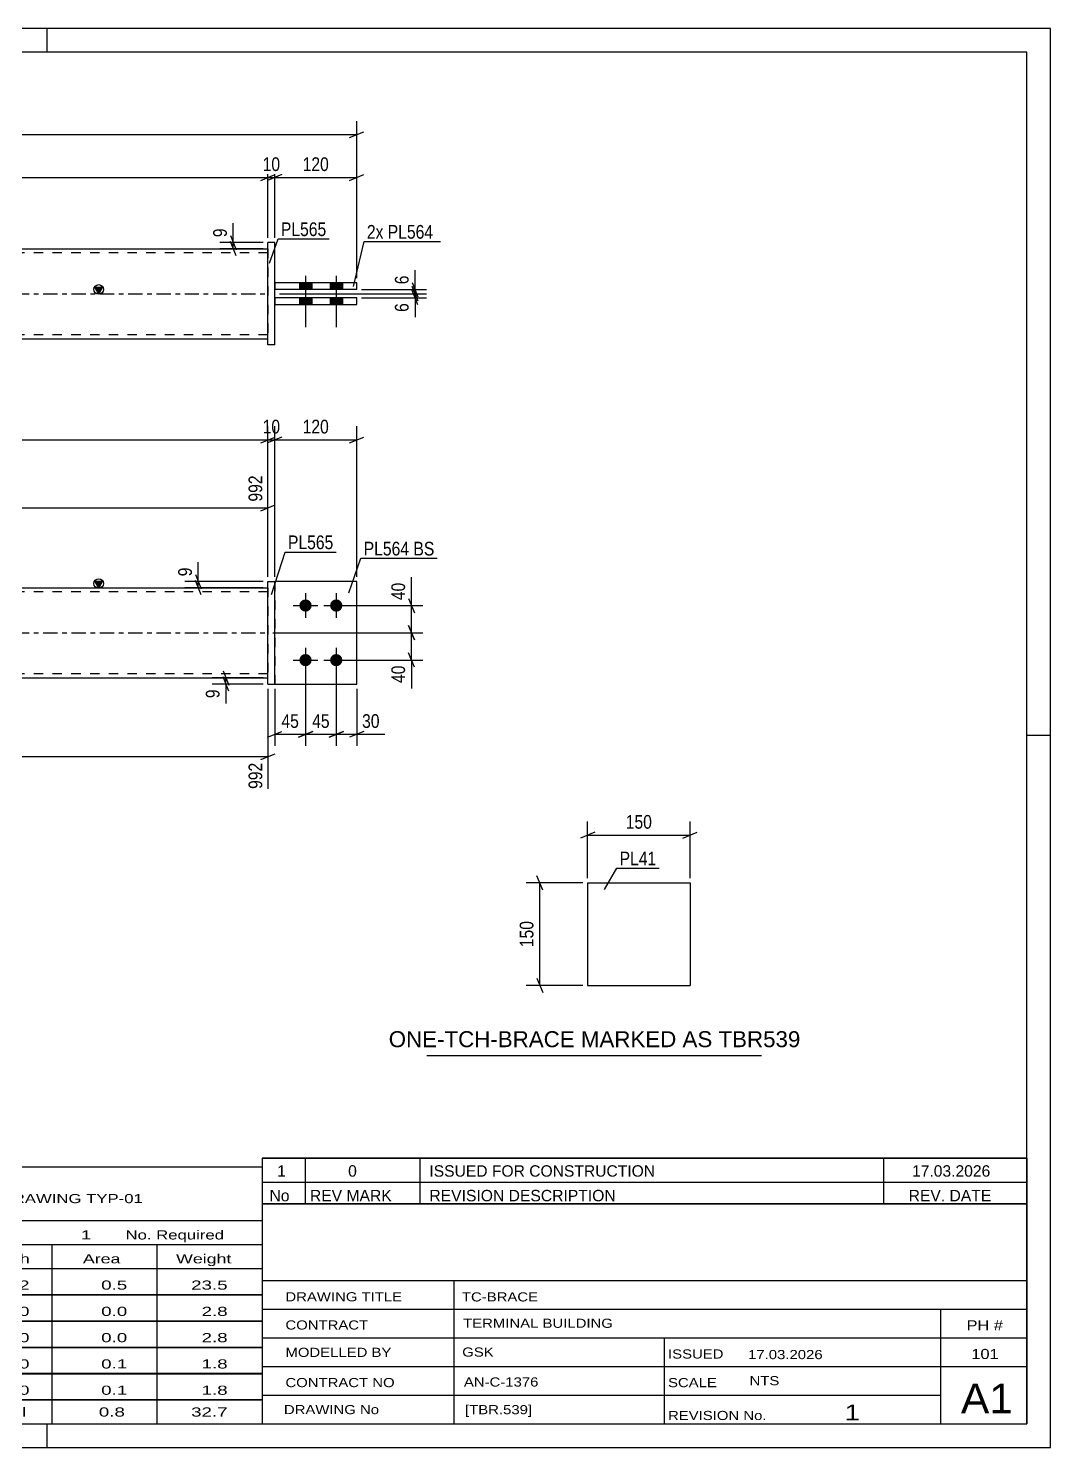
# Model space of a CAD drawing. Header units: millimetres. Extents: x 0 to 420, y 0 to 297.
# Drawn here: x 206.1 to 420, y 0 to 297 of the extents above; entities that cross this region are included whole.
import ezdxf

# ---------------------------------------------------------------- set-up
doc = ezdxf.new("R2010")
doc.units = ezdxf.units.MM
doc.linetypes.add('DXK_LINE_DOT2', pattern=[3.9198, 1.9599, -1.9599])
doc.linetypes.add('DXK_LINE_DOT3', pattern=[5.9187, 2.979, -0.9799, 0.9799, -0.9799])
doc.styles.add('Arial', font='ARIAL.TTF', dxfattribs={"height": 0.2})
doc.styles.add('Arial Narrow', font='ARIALN.TTF', dxfattribs={"height": 0.2})

# ---------------------------------------------------------------- blocks, each defined once
blk = doc.blocks.new('Unknown-585758134-1128')
at = {"color": 5, "linetype": 'Continuous'}
for p, q in [((420, 297), (0, 297)), ((210, 292), (210, 297)), ((420, 0), (420, 297)), ((415, 292), (5, 292)), ((415, 5), (415, 292)), ((420, 149), (415, 149)), ((5, 5), (415, 5)), ((210, 0), (210, 5)), ((0, 0), (420, 0))]:
    blk.add_line(p, q, dxfattribs=at)
blk = doc.blocks.new('Part-585758134-1929 - 1923')
at = {"color": 2, "linetype": 'Continuous'}
for p, q in [((274.8, 181.22), (257.65, 181.22)), ((274.8, 159.79), (274.8, 181.22)), ((257.65, 159.79), (274.8, 159.79))]:
    blk.add_line(p, q, dxfattribs=at)
at = {"color": 7, "linetype": 'DXK_LINE_DOT2'}
blk.add_line((257.65, 181.22), (257.65, 159.79), dxfattribs=at)
blk = doc.blocks.new('Bolt-585758134-1932 - 1923')
at = {"linetype": 'Continuous'}
for points in [[(264.08, 177.51, -1), (264.08, 174.93, -1)], [(270.51, 177.51, -1), (270.51, 174.93, -1)], [(264.08, 166.08, -1), (264.08, 163.51, -1)], [(270.51, 166.08, -1), (270.51, 163.51, -1)]]:
    blk.add_hatch(color=1, dxfattribs=at).paths.add_polyline_path(points)
at = {"color": 1, "linetype": 'Continuous'}
for p, q in [((264.08, 178.79), (264.08, 173.65)), ((270.51, 178.79), (270.51, 173.65)), ((261.51, 176.22), (266.65, 176.22)), ((267.94, 176.22), (273.08, 176.22)), ((264.08, 167.36), (264.08, 162.22)), ((270.51, 167.36), (270.51, 162.22)), ((261.51, 164.79), (266.65, 164.79)), ((267.94, 164.79), (273.08, 164.79))]:
    blk.add_line(p, q, dxfattribs=at)
blk = doc.blocks.new('Part-585758134-1962 - 1923')
at = {"color": 2, "linetype": 'Continuous'}
for p, q in [((256.23, 159.79), (256.23, 181.22)), ((256.23, 181.22), (257.65, 181.22)), ((257.65, 159.79), (257.65, 181.22)), ((256.23, 159.79), (257.65, 159.79))]:
    blk.add_line(p, q, dxfattribs=at)
blk = doc.blocks.new('Part-585758134-1967 - 1923')
at = {"color": 7, "linetype": 'DXK_LINE_DOT2'}
for p, q in [((274.8, 181.22), (257.65, 181.22)), ((257.65, 181.22), (257.65, 159.79)), ((274.8, 159.79), (274.8, 181.22)), ((257.65, 159.79), (274.8, 159.79))]:
    blk.add_line(p, q, dxfattribs=at)
blk = doc.blocks.new('Part-585758134-1972 - 1923')
at = {"linetype": 'Continuous'}
blk.add_hatch(color=2, dxfattribs=at).paths.add_polyline_path([(220.8, 179.93), (220, 181.33), (221.6, 181.33)])
at = {"color": 2, "linetype": 'Continuous'}
for p, q in [((220.8, 179.93), (220, 181.33)), ((220, 181.33), (221.6, 181.33)), ((221.6, 181.33), (220.8, 179.93)), ((114.51, 179.93), (256.23, 179.93)), ((114.51, 161.08), (256.23, 161.08))]:
    blk.add_line(p, q, dxfattribs=at)
at = {"color": 7, "linetype": 'DXK_LINE_DOT2'}
for p, q in [((114.51, 161.08), (114.51, 179.93)), ((256.23, 179.08), (114.51, 179.08)), ((256.23, 179.93), (256.23, 161.08)), ((256.23, 161.93), (114.51, 161.93))]:
    blk.add_line(p, q, dxfattribs=at)
at = {"color": 7, "linetype": 'DXK_LINE_DOT3'}
blk.add_line((114.51, 170.51), (256.23, 170.51), dxfattribs=at)
at = {"color": 2, "linetype": 'Continuous'}
blk.add_circle((220.8, 180.83), 1, dxfattribs=at)
blk = doc.blocks.new('Part-585758134-2314 - 2283')
at = {"color": 2, "linetype": 'Continuous'}
for p, q in [((257.65, 243.76), (257.65, 242.33)), ((274.8, 243.76), (257.65, 243.76)), ((274.8, 242.33), (274.8, 243.76)), ((274.8, 242.33), (257.65, 242.33))]:
    blk.add_line(p, q, dxfattribs=at)
blk = doc.blocks.new('Part-585758134-2309 - 2283')
at = {"color": 2, "linetype": 'Continuous'}
for p, q in [((274.8, 240.62), (257.65, 240.62)), ((257.65, 240.62), (257.65, 239.19)), ((274.8, 239.19), (274.8, 240.62)), ((257.65, 239.19), (274.8, 239.19))]:
    blk.add_line(p, q, dxfattribs=at)
blk = doc.blocks.new('Part-585758134-2294 - 2283')
at = {"color": 2, "linetype": 'Continuous'}
for p, q in [((256.23, 230.76), (256.23, 252.19)), ((257.65, 252.19), (256.23, 252.19)), ((257.65, 230.76), (257.65, 252.19)), ((257.65, 230.76), (256.23, 230.76))]:
    blk.add_line(p, q, dxfattribs=at)
blk = doc.blocks.new('Part-585758134-2304 - 2283')
at = {"linetype": 'Continuous'}
blk.add_hatch(color=2, dxfattribs=at).paths.add_polyline_path([(220.8, 241.47), (220, 242.87), (221.6, 242.87)])
at = {"color": 2, "linetype": 'Continuous'}
for p, q in [((114.51, 250.9), (256.23, 250.9)), ((220.8, 241.47), (220, 242.87)), ((220, 242.87), (221.6, 242.87)), ((221.6, 242.87), (220.8, 241.47)), ((114.51, 232.04), (256.23, 232.04))]:
    blk.add_line(p, q, dxfattribs=at)
at = {"color": 7, "linetype": 'DXK_LINE_DOT2'}
for p, q in [((114.51, 250.9), (114.51, 232.04)), ((256.23, 250.04), (114.51, 250.04)), ((256.23, 250.9), (256.23, 232.04)), ((256.23, 232.9), (114.51, 232.9))]:
    blk.add_line(p, q, dxfattribs=at)
at = {"color": 7, "linetype": 'DXK_LINE_DOT3'}
blk.add_line((114.51, 241.47), (256.23, 241.47), dxfattribs=at)
at = {"color": 2, "linetype": 'Continuous'}
blk.add_circle((220.8, 242.37), 1, dxfattribs=at)
blk = doc.blocks.new('Bolt-585758134-2326 - 2283')
at = {"linetype": 'Continuous'}
for points in [[(265.37, 243.76), (262.8, 243.76), (262.8, 242.33), (265.37, 242.33)], [(265.37, 243.76), (262.8, 243.76), (262.8, 242.33), (265.37, 242.33)], [(271.8, 243.76), (269.23, 243.76), (269.23, 242.33), (271.8, 242.33)], [(271.8, 243.76), (269.23, 243.76), (269.23, 242.33), (271.8, 242.33)], [(265.37, 240.62), (262.8, 240.62), (262.8, 239.19), (265.37, 239.19)], [(265.37, 240.62), (262.8, 240.62), (262.8, 239.19), (265.37, 239.19)], [(271.8, 240.62), (269.23, 240.62), (269.23, 239.19), (271.8, 239.19)], [(271.8, 240.62), (269.23, 240.62), (269.23, 239.19), (271.8, 239.19)]]:
    blk.add_hatch(color=1, dxfattribs=at).paths.add_polyline_path(points)
at = {"color": 1, "linetype": 'Continuous'}
for p, q in [((262.8, 243.76), (262.8, 242.33)), ((262.8, 243.76), (262.8, 242.33)), ((264.08, 245.19), (264.08, 234.47)), ((264.08, 245.19), (264.08, 234.47)), ((265.37, 243.76), (265.37, 242.33)), ((265.37, 243.76), (265.37, 242.33)), ((269.23, 243.76), (269.23, 242.33)), ((269.23, 243.76), (269.23, 242.33)), ((270.51, 245.19), (270.51, 234.47)), ((270.51, 245.19), (270.51, 234.47)), ((271.8, 243.76), (271.8, 242.33)), ((271.8, 243.76), (271.8, 242.33)), ((262.8, 240.62), (262.8, 239.19)), ((262.8, 240.62), (262.8, 239.19)), ((265.37, 240.62), (265.37, 239.19)), ((265.37, 240.62), (265.37, 239.19)), ((269.23, 240.62), (269.23, 239.19)), ((269.23, 240.62), (269.23, 239.19)), ((271.8, 240.62), (271.8, 239.19)), ((271.8, 240.62), (271.8, 239.19))]:
    blk.add_line(p, q, dxfattribs=at)
blk = doc.blocks.new('Part-585758134-2539 - 2533')
at = {"color": 2, "linetype": 'Continuous'}
for p, q in [((323.12, 118.17), (344.54, 118.17)), ((323.12, 118.17), (323.12, 96.74)), ((344.54, 118.17), (344.54, 96.74)), ((323.12, 96.74), (344.54, 96.74))]:
    blk.add_line(p, q, dxfattribs=at)
blk = doc.blocks.new('StraightDimension-585758134-2098 - 1923')
at = {"color": 7, "linetype": 'Continuous'}
for p, q in [((264.08, 163.79), (264.08, 146.87)), ((257.65, 158.79), (257.65, 146.87)), ((256.15, 148.67), (259.15, 149.87)), ((257.65, 149.27), (264.08, 149.27)), ((265.58, 149.87), (262.58, 148.67))]:
    blk.add_line(p, q, dxfattribs=at)
at = {"color": 0}
blk.add_wipeout([(263.3, 150.02), (263.3, 154.22), (258.44, 154.22), (258.44, 150.02)], dxfattribs=at)
at = {"color": 3, "style": 'Arial Narrow'}
blk.add_text('45', height=2.863, dxfattribs=at).set_placement((259.04, 150.62))
blk = doc.blocks.new('StraightDimension-585758134-2192 - 1923')
at = {"color": 7, "linetype": 'Continuous'}
for p, q in [((114.51, 158.79), (114.51, 141.49)), ((256.23, 158.79), (256.23, 137.84)), ((116.01, 145.22), (113.01, 144.02)), ((114.51, 144.62), (256.23, 144.62)), ((254.73, 144.02), (257.73, 145.22))]:
    blk.add_line(p, q, dxfattribs=at)
at = {"color": 0}
blk.add_wipeout([(188.71, 145.37), (188.71, 149.57), (182.03, 149.57), (182.03, 145.37)], dxfattribs=at)
at = {"color": 0, "linetype": 'Continuous'}
for points in [[(113.91, 143.92), (109.71, 143.92), (109.71, 140.89), (113.91, 140.89)], [(255.63, 143.92), (251.43, 143.92), (251.43, 137.24), (255.63, 137.24)]]:
    blk.add_wipeout(points, dxfattribs=at)
at = {"color": 3, "style": 'Arial Narrow'}
blk.add_text('992', height=2.863, dxfattribs=at).set_placement((182.63, 145.97))
at = {"color": 3, "linetype": 'Continuous', "style": 'Arial Narrow'}
for s, height, p in [('0', 2.86, (113.31, 141.49)), ('992', 2.863, (255.03, 137.84))]:
    blk.add_text(s, height=height, rotation=90.0002, dxfattribs=at).set_placement(p)
blk = doc.blocks.new('StraightDimension-585758134-2022 - 1923')
at = {"color": 7, "linetype": 'Continuous'}
for p, q in [((254.73, 210.28), (257.73, 211.48)), ((259.15, 211.48), (256.15, 210.28)), ((256.23, 182.22), (256.23, 213.73)), ((256.23, 210.88), (257.65, 210.88)), ((257.65, 182.22), (257.65, 213.73))]:
    blk.add_line(p, q, dxfattribs=at)
at = {"color": 0}
blk.add_wipeout([(259.37, 211.63), (259.37, 215.83), (254.51, 215.83), (254.51, 211.63)], dxfattribs=at)
at = {"color": 3, "style": 'Arial Narrow'}
blk.add_text('10', height=2.863, dxfattribs=at).set_placement((255.11, 212.23))
blk = doc.blocks.new('StraightDimension-585758134-2124 - 1923')
at = {"color": 7, "linetype": 'Continuous'}
for p, q in [((270.51, 163.79), (270.51, 146.87)), ((274.8, 158.79), (274.8, 146.87)), ((269.01, 148.67), (272.01, 149.87)), ((270.51, 149.27), (274.8, 149.27)), ((276.3, 149.87), (273.3, 148.67))]:
    blk.add_line(p, q, dxfattribs=at)
at = {"color": 0}
blk.add_wipeout([(280.18, 150.02), (280.18, 154.22), (275.32, 154.22), (275.32, 150.02)], dxfattribs=at)
at = {"color": 7, "linetype": 'Continuous'}
blk.add_line((274.8, 149.27), (280.7, 149.27), dxfattribs=at)
blk.add_line((274.8, 149.27), (280.7, 149.27), dxfattribs=at)
at = {"color": 3, "style": 'Arial Narrow'}
blk.add_text('30', height=2.863, dxfattribs=at).set_placement((275.92, 150.62))
blk = doc.blocks.new('StraightDimension-585758134-2062 - 1923')
at = {"color": 7, "linetype": 'Continuous'}
for p, q in [((255.23, 181.22), (238.8, 181.22)), ((241.05, 182.72), (242.25, 179.72)), ((242.25, 178.43), (241.05, 181.43)), ((241.65, 179.93), (241.65, 181.22)), ((255.23, 179.93), (238.8, 179.93))]:
    blk.add_line(p, q, dxfattribs=at)
at = {"color": 0}
blk.add_wipeout([(240.9, 184.77), (236.7, 184.77), (236.7, 181.74), (240.9, 181.74)], dxfattribs=at)
at = {"color": 7, "linetype": 'Continuous'}
blk.add_line((241.65, 181.22), (241.65, 185.3), dxfattribs=at)
blk.add_line((241.65, 181.22), (241.65, 185.3), dxfattribs=at)
at = {"color": 3, "style": 'Arial Narrow'}
blk.add_text('9', height=2.86, rotation=90.0002, dxfattribs=at).set_placement((240.3, 182.34))
blk = doc.blocks.new('StraightDimension-585758134-2013 - 1923')
at = {"color": 7, "linetype": 'Continuous'}
for p, q in [((116.01, 211.48), (113.01, 210.28)), ((114.51, 182.22), (114.51, 213.73)), ((114.51, 210.88), (256.23, 210.88)), ((254.73, 210.28), (257.73, 211.48)), ((256.23, 182.22), (256.23, 213.73))]:
    blk.add_line(p, q, dxfattribs=at)
at = {"color": 0}
blk.add_wipeout([(188.71, 211.63), (188.71, 215.83), (182.03, 215.83), (182.03, 211.63)], dxfattribs=at)
at = {"color": 3, "style": 'Arial Narrow'}
blk.add_text('992', height=2.863, dxfattribs=at).set_placement((182.63, 212.23))
blk = doc.blocks.new('StraightDimension-585758134-2039 - 1923')
at = {"color": 7, "linetype": 'Continuous'}
for p, q in [((259.15, 211.48), (256.15, 210.28)), ((257.65, 182.22), (257.65, 213.73)), ((257.65, 210.88), (274.8, 210.88)), ((273.3, 210.28), (276.3, 211.48)), ((274.8, 182.22), (274.8, 213.73))]:
    blk.add_line(p, q, dxfattribs=at)
at = {"color": 0}
blk.add_wipeout([(269.57, 211.63), (269.57, 215.83), (262.88, 215.83), (262.88, 211.63)], dxfattribs=at)
at = {"color": 3, "style": 'Arial Narrow'}
blk.add_text('120', height=2.863, dxfattribs=at).set_placement((263.48, 212.23))
blk = doc.blocks.new('StraightDimension-585758134-2069 - 1923')
at = {"color": 7, "linetype": 'Continuous'}
for p, q in [((271.51, 176.22), (288.66, 176.22)), ((285.66, 177.72), (286.86, 174.72)), ((286.26, 170.51), (286.26, 176.22)), ((257.23, 170.51), (288.66, 170.51)), ((286.86, 169.01), (285.66, 172.01))]:
    blk.add_line(p, q, dxfattribs=at)
at = {"color": 0}
blk.add_wipeout([(285.51, 181.6), (281.31, 181.6), (281.31, 176.74), (285.51, 176.74)], dxfattribs=at)
at = {"color": 7, "linetype": 'Continuous'}
blk.add_line((286.26, 176.22), (286.26, 182.13), dxfattribs=at)
blk.add_line((286.26, 176.22), (286.26, 182.13), dxfattribs=at)
at = {"color": 3, "style": 'Arial Narrow'}
blk.add_text('40', height=2.863, rotation=90.0002, dxfattribs=at).set_placement((284.91, 177.34))
blk = doc.blocks.new('StraightDimension-585758134-2084 - 1923')
at = {"color": 7, "linetype": 'Continuous'}
for p, q in [((257.23, 170.51), (288.66, 170.51)), ((285.66, 172.01), (286.86, 169.01)), ((286.26, 164.79), (286.26, 170.51)), ((271.51, 164.79), (288.66, 164.79)), ((286.86, 163.29), (285.66, 166.29))]:
    blk.add_line(p, q, dxfattribs=at)
at = {"color": 0}
blk.add_wipeout([(285.51, 164.27), (281.31, 164.27), (281.31, 159.41), (285.51, 159.41)], dxfattribs=at)
at = {"color": 7, "linetype": 'Continuous'}
blk.add_line((286.26, 164.79), (286.26, 158.88), dxfattribs=at)
blk.add_line((286.26, 164.79), (286.26, 158.88), dxfattribs=at)
at = {"color": 3, "style": 'Arial Narrow'}
blk.add_text('40', height=2.863, rotation=90.0002, dxfattribs=at).set_placement((284.91, 160.01))
blk = doc.blocks.new('StraightDimension-585758134-2114 - 1923')
at = {"color": 7, "linetype": 'Continuous'}
for p, q in [((264.08, 163.79), (264.08, 146.87)), ((270.51, 163.79), (270.51, 146.87)), ((262.58, 148.67), (265.58, 149.87)), ((264.08, 149.27), (270.51, 149.27)), ((272.01, 149.87), (269.01, 148.67))]:
    blk.add_line(p, q, dxfattribs=at)
at = {"color": 0}
blk.add_wipeout([(269.73, 150.02), (269.73, 154.22), (264.87, 154.22), (264.87, 150.02)], dxfattribs=at)
at = {"color": 3, "style": 'Arial Narrow'}
blk.add_text('45', height=2.863, dxfattribs=at).set_placement((265.47, 150.62))
blk = doc.blocks.new('StraightDimension-585758134-2138 - 1923')
at = {"color": 7, "linetype": 'Continuous'}
for p, q in [((255.23, 161.08), (244.58, 161.08)), ((246.83, 162.58), (248.03, 159.58)), ((248.03, 158.29), (246.83, 161.29)), ((247.43, 159.79), (247.43, 161.08)), ((255.23, 159.79), (244.58, 159.79))]:
    blk.add_line(p, q, dxfattribs=at)
at = {"color": 0}
blk.add_wipeout([(246.68, 159.27), (242.48, 159.27), (242.48, 156.24), (246.68, 156.24)], dxfattribs=at)
at = {"color": 7, "linetype": 'Continuous'}
blk.add_line((247.43, 159.79), (247.43, 155.71), dxfattribs=at)
blk.add_line((247.43, 159.79), (247.43, 155.71), dxfattribs=at)
at = {"color": 3, "style": 'Arial Narrow'}
blk.add_text('9', height=2.86, rotation=90.0002, dxfattribs=at).set_placement((246.08, 156.84))
blk = doc.blocks.new('StraightDimension-585758134-2228 - 1923')
at = {"color": 7, "linetype": 'Continuous'}
for p, q in [((256.23, 182.22), (256.23, 203.45)), ((114.51, 180.93), (114.51, 199.79)), ((116.01, 197.27), (113.01, 196.07)), ((114.51, 196.67), (256.23, 196.67)), ((254.73, 196.07), (257.73, 197.27))]:
    blk.add_line(p, q, dxfattribs=at)
at = {"color": 0, "linetype": 'Continuous'}
for points in [[(255.63, 204.05), (251.43, 204.05), (251.43, 197.37), (255.63, 197.37)], [(113.91, 200.39), (109.71, 200.39), (109.71, 197.37), (113.91, 197.37)]]:
    blk.add_wipeout(points, dxfattribs=at)
at = {"color": 0}
blk.add_wipeout([(188.71, 197.42), (188.71, 201.62), (182.03, 201.62), (182.03, 197.42)], dxfattribs=at)
at = {"color": 3, "linetype": 'Continuous', "style": 'Arial Narrow'}
for s, height, p in [('992', 2.863, (255.03, 197.97)), ('0', 2.86, (113.31, 197.97))]:
    blk.add_text(s, height=height, rotation=90.0002, dxfattribs=at).set_placement(p)
at = {"color": 3, "style": 'Arial Narrow'}
blk.add_text('992', height=2.863, dxfattribs=at).set_placement((182.63, 198.02))
blk = doc.blocks.new('StraightDimension-585758134-2389 - 2283')
at = {"color": 7, "linetype": 'Continuous'}
for p, q in [((114.51, 253.19), (114.51, 268.65)), ((256.23, 253.19), (256.23, 268.65)), ((116.01, 266.4), (113.01, 265.2)), ((114.51, 265.8), (256.23, 265.8)), ((254.73, 265.2), (257.73, 266.4))]:
    blk.add_line(p, q, dxfattribs=at)
at = {"color": 0}
blk.add_wipeout([(188.71, 266.55), (188.71, 270.75), (182.03, 270.75), (182.03, 266.55)], dxfattribs=at)
at = {"color": 3, "style": 'Arial Narrow'}
blk.add_text('992', height=2.863, dxfattribs=at).set_placement((182.63, 267.15))
blk = doc.blocks.new('StraightDimension-585758134-2348 - 2283')
at = {"color": 7, "linetype": 'Continuous'}
for p, q in [((286.4, 243.83), (287.6, 240.83)), ((258.65, 241.47), (289.4, 241.47)), ((275.8, 242.33), (289.4, 242.33)), ((287.6, 239.97), (286.4, 242.97)), ((287, 241.47), (287, 242.33))]:
    blk.add_line(p, q, dxfattribs=at)
at = {"color": 0}
blk.add_wipeout([(286.25, 245.88), (282.05, 245.88), (282.05, 242.85), (286.25, 242.85)], dxfattribs=at)
at = {"color": 7, "linetype": 'Continuous'}
blk.add_line((287, 242.33), (287, 246.41), dxfattribs=at)
blk.add_line((287, 242.33), (287, 246.41), dxfattribs=at)
at = {"color": 3, "style": 'Arial Narrow'}
blk.add_text('6', height=2.86, rotation=90.0002, dxfattribs=at).set_placement((285.65, 243.45))
blk = doc.blocks.new('StraightDimension-585758134-2339 - 2283')
at = {"color": 7, "linetype": 'Continuous'}
for p, q in [((258.65, 241.47), (289.4, 241.47)), ((275.8, 240.62), (289.4, 240.62)), ((286.4, 242.97), (287.6, 239.97)), ((287.6, 239.12), (286.4, 242.12)), ((287, 240.62), (287, 241.47))]:
    blk.add_line(p, q, dxfattribs=at)
at = {"color": 0}
blk.add_wipeout([(286.25, 240.09), (282.05, 240.09), (282.05, 237.06), (286.25, 237.06)], dxfattribs=at)
at = {"color": 7, "linetype": 'Continuous'}
blk.add_line((287, 240.62), (287, 236.54), dxfattribs=at)
blk.add_line((287, 240.62), (287, 236.54), dxfattribs=at)
at = {"color": 3, "style": 'Arial Narrow'}
blk.add_text('6', height=2.86, rotation=90.0002, dxfattribs=at).set_placement((285.65, 237.66))
blk = doc.blocks.new('StraightDimension-585758134-2358 - 2283')
at = {"color": 7, "linetype": 'Continuous'}
for p, q in [((248.37, 253.69), (249.57, 250.69)), ((255.23, 252.19), (246.12, 252.19)), ((255.23, 250.9), (246.12, 250.9)), ((249.57, 249.4), (248.37, 252.4)), ((248.97, 250.9), (248.97, 252.19))]:
    blk.add_line(p, q, dxfattribs=at)
at = {"color": 0}
blk.add_wipeout([(248.22, 255.74), (244.02, 255.74), (244.02, 252.71), (248.22, 252.71)], dxfattribs=at)
at = {"color": 7, "linetype": 'Continuous'}
blk.add_line((248.97, 252.19), (248.97, 256.27), dxfattribs=at)
blk.add_line((248.97, 252.19), (248.97, 256.27), dxfattribs=at)
at = {"color": 3, "style": 'Arial Narrow'}
blk.add_text('9', height=2.86, rotation=90.0002, dxfattribs=at).set_placement((247.62, 253.31))
blk = doc.blocks.new('StraightDimension-585758134-2369 - 2283')
at = {"color": 7, "linetype": 'Continuous'}
for p, q in [((257.65, 253.19), (257.65, 268.65)), ((274.8, 244.76), (274.8, 268.65)), ((259.15, 266.4), (256.15, 265.2)), ((257.65, 265.8), (274.8, 265.8)), ((273.3, 265.2), (276.3, 266.4))]:
    blk.add_line(p, q, dxfattribs=at)
at = {"color": 0}
blk.add_wipeout([(269.57, 266.55), (269.57, 270.75), (262.88, 270.75), (262.88, 266.55)], dxfattribs=at)
at = {"color": 3, "style": 'Arial Narrow'}
blk.add_text('120', height=2.863, dxfattribs=at).set_placement((263.48, 267.15))
blk = doc.blocks.new('StraightDimension-585758134-2379 - 2283')
at = {"color": 7, "linetype": 'Continuous'}
for p, q in [((256.23, 253.19), (256.23, 268.65)), ((257.65, 253.19), (257.65, 268.65)), ((254.73, 265.2), (257.73, 266.4)), ((259.15, 266.4), (256.15, 265.2)), ((256.23, 265.8), (257.65, 265.8))]:
    blk.add_line(p, q, dxfattribs=at)
at = {"color": 0}
blk.add_wipeout([(259.37, 266.55), (259.37, 270.75), (254.51, 270.75), (254.51, 266.55)], dxfattribs=at)
at = {"color": 3, "style": 'Arial Narrow'}
blk.add_text('10', height=2.863, dxfattribs=at).set_placement((255.11, 267.15))
blk = doc.blocks.new('StraightDimension-585758134-2420 - 2283')
at = {"color": 7, "linetype": 'Continuous'}
for p, q in [((95.94, 244.76), (95.94, 277.61)), ((274.8, 244.76), (274.8, 277.61)), ((97.44, 275.36), (94.44, 274.16)), ((95.94, 274.76), (274.8, 274.76)), ((273.3, 274.16), (276.3, 275.36))]:
    blk.add_line(p, q, dxfattribs=at)
at = {"color": 0}
blk.add_wipeout([(189.63, 275.51), (189.63, 279.71), (181.11, 279.71), (181.11, 275.51)], dxfattribs=at)
at = {"color": 3, "style": 'Arial Narrow'}
blk.add_text('1252', height=2.863, dxfattribs=at).set_placement((181.71, 276.11))
blk = doc.blocks.new('StraightDimension-585758134-2541 - 2533')
at = {"color": 7, "linetype": 'Continuous'}
for p, q in [((313.72, 116.67), (312.52, 119.67)), ((322.12, 118.17), (310.27, 118.17)), ((313.12, 96.74), (313.12, 118.17)), ((312.52, 98.24), (313.72, 95.24)), ((322.12, 96.74), (310.27, 96.74))]:
    blk.add_line(p, q, dxfattribs=at)
at = {"color": 0}
blk.add_wipeout([(312.37, 110.8), (308.17, 110.8), (308.17, 104.12), (312.37, 104.12)], dxfattribs=at)
at = {"color": 3, "style": 'Arial Narrow'}
blk.add_text('150', height=2.863, rotation=90.0002, dxfattribs=at).set_placement((311.77, 104.72))
blk = doc.blocks.new('StraightDimension-585758134-2548 - 2533')
at = {"color": 7, "linetype": 'Continuous'}
for p, q in [((323.12, 119.17), (323.12, 131.02)), ((344.54, 119.17), (344.54, 131.02)), ((324.62, 128.77), (321.62, 127.57)), ((323.12, 128.17), (344.54, 128.17)), ((343.04, 127.57), (346.04, 128.77))]:
    blk.add_line(p, q, dxfattribs=at)
at = {"color": 0}
blk.add_wipeout([(337.17, 128.92), (337.17, 133.12), (330.49, 133.12), (330.49, 128.92)], dxfattribs=at)
at = {"color": 3, "style": 'Arial Narrow'}
blk.add_text('150', height=2.863, dxfattribs=at).set_placement((331.09, 129.52))
blk = doc.blocks.new('Unknown-585758134-3471')
at = {"color": 7, "linetype": 'Continuous'}
for p, q in [((255, 60.55), (415, 60.55)), ((415, 60.55), (255, 60.55)), ((255, 60.55), (255, 55.55)), ((264, 60.55), (264, 55.55)), ((288, 60.55), (288, 55.55)), ((385, 60.55), (385, 55.55)), ((415, 60.55), (415, 55.55)), ((255, 55.55), (415, 55.55)), ((255, 55.55), (255, 51.05)), ((255, 55.55), (415, 55.55)), ((264, 55.55), (264, 51.05)), ((288, 55.55), (288, 51.05)), ((385, 55.55), (385, 51.05)), ((415, 55.55), (415, 51.05)), ((415, 51.05), (255, 51.05))]:
    blk.add_line(p, q, dxfattribs=at)
at = {"color": 7, "linetype": 'Continuous', "style": 'Arial Narrow'}
for s, height, width, p in [('1', 2.39, 1.196471, (258.16, 56.7)), ('0', 2.39, 1.196471, (273, 56.7)), ('ISSUED FOR CONSTRUCTION', 2.3861, 1.196471, (290, 56.7)), ('17.03.2026', 2.386, 1.196471, (391, 56.7)), ('No', 2.386, 1.2, (256.54, 51.55)), ('REV MARK', 2.386, 1.2, (265, 51.55)), ('REVISION DESCRIPTION', 2.3861, 1.2, (290, 51.55)), ('REV. DATE', 2.386, 1.2, (390.28, 51.55))]:
    blk.add_text(s, height=height, dxfattribs=dict(at, width=width)).set_placement(p)
blk = doc.blocks.new('Unknown-585758134-3470')
at = {"color": 7, "linetype": 'Continuous'}
for p, q in [((255, 51.05), (255, 5)), ((255, 51.05), (415, 51.05)), ((415, 51), (415, 5)), ((255, 35), (415, 35)), ((295.14, 35), (295.14, 5)), ((255, 29), (415, 29)), ((397, 5.05), (397, 29.05)), ((255, 23), (415, 23)), ((339.14, 23), (339.14, 5)), ((255, 17), (415, 17)), ((255, 11), (397, 11)), ((255, 5), (415, 5))]:
    blk.add_line(p, q, dxfattribs=at)
at = {"color": 7, "style": 'Arial Narrow'}
for s, height, width, p in [('DRAWING TITLE', 1.9089, 1.425378, (259.88, 30.61)), ('TC-BRACE', 1.909, 1.425378, (296.81, 30.59)), ('TERMINAL BUILDING', 1.9089, 1.425378, (297.06, 25.07)), ('CONTRACT', 1.909, 1.425378, (259.88, 24.71)), ('MODELLED BY', 1.9089, 1.425378, (259.88, 18.98)), ('GSK', 1.909, 1.425378, (296.88, 19.04)), ('ISSUED', 1.909, 1.425378, (339.94, 18.64)), ('17.03.2026', 1.909, 1.425378, (356.69, 18.52)), ('CONTRACT NO', 1.9089, 1.425378, (259.88, 12.66)), ('AN-C-1376', 1.909, 1.425378, (297.23, 12.78)), ('SCALE', 1.909, 1.425378, (339.94, 12.65)), ('A1', 6.204, 1.25, (401.24, 7.2)), ('DRAWING No', 1.909, 1.425378, (259.56, 7)), ('[TBR.539]', 1.909, 1.425378, (297.46, 6.99)), ('1', 3.34, 1.5, (376.91, 5.68)), ('REVISION No.', 1.9089, 1.425378, (339.94, 5.77))]:
    blk.add_text(s, height=height, dxfattribs=dict(at, width=width)).set_placement(p)
at = {"color": 7, "linetype": 'Continuous', "style": 'Arial Narrow'}
for s, height, width, p in [('PH #', 2.1, 1.42538, (402.4, 24.55)), ('101', 2.1, 1.42538, (403.41, 18.55)), ('NTS', 1.909, 1.425378, (357, 13.05))]:
    blk.add_text(s, height=height, dxfattribs=dict(at, width=width)).set_placement(p)
blk = doc.blocks.new('Unknown-585758134-3472')
at = {"color": 7, "linetype": 'Continuous'}
for p, q in [((95, 58.75), (255, 58.75)), ((95, 47.5), (95, 58.75)), ((255, 58.75), (255, 47.5)), ((95, 47.5), (255, 47.5)), ((95, 47.5), (95, 42.5)), ((255, 47.5), (255, 42.5)), ((95, 42.5), (255, 42.5)), ((95, 42.5), (95, 37.5)), ((119, 42.5), (119, 37.5)), ((154.5, 42.5), (154.5, 37.5)), ((180.5, 42.5), (180.5, 37.5)), ((193.5, 42.5), (193.5, 37.5)), ((211, 42.5), (211, 37.5)), ((233, 42.5), (233, 37.5)), ((255, 42.5), (255, 37.5)), ((95, 37.5), (255, 37.5)), ((95, 37.45), (95, 32.05)), ((95, 37.45), (255, 37.45)), ((119, 37.5), (119, 32)), ((154.5, 37.5), (154.5, 32)), ((180.5, 37.5), (180.5, 32)), ((193.5, 37.5), (193.5, 32)), ((211, 37.5), (211, 32)), ((233, 37.5), (233, 32)), ((255, 37.45), (255, 32.05)), ((95, 32.05), (255, 32.05)), ((95, 31.95), (95, 26.55)), ((95, 31.95), (255, 31.95)), ((119, 32), (119, 26.5)), ((154.5, 32), (154.5, 26.5)), ((180.5, 32), (180.5, 26.5)), ((193.5, 32), (193.5, 26.5)), ((211, 32), (211, 26.5)), ((233, 32), (233, 26.5)), ((255, 31.95), (255, 26.55)), ((95, 26.55), (255, 26.55)), ((95, 26.45), (95, 21.05)), ((95, 26.45), (255, 26.45)), ((119, 26.5), (119, 21)), ((154.5, 26.5), (154.5, 21)), ((180.5, 26.5), (180.5, 21)), ((193.5, 26.5), (193.5, 21)), ((211, 26.5), (211, 21)), ((233, 26.5), (233, 21)), ((255, 26.45), (255, 21.05)), ((95, 21.05), (255, 21.05)), ((95, 20.95), (95, 15.55)), ((95, 20.95), (255, 20.95)), ((119, 21), (119, 15.5)), ((154.5, 21), (154.5, 15.5)), ((180.5, 21), (180.5, 15.5)), ((193.5, 21), (193.5, 15.5)), ((211, 21), (211, 15.5)), ((233, 21), (233, 15.5)), ((255, 20.95), (255, 15.55)), ((95, 15.55), (255, 15.55)), ((95, 15.45), (95, 10.05)), ((95, 15.45), (255, 15.45)), ((119, 15.5), (119, 10)), ((154.5, 15.5), (154.5, 10)), ((180.5, 15.5), (180.5, 10)), ((193.5, 15.5), (193.5, 10)), ((211, 15.5), (211, 10)), ((233, 15.5), (233, 10)), ((255, 15.45), (255, 10.05)), ((95, 10.05), (255, 10.05)), ((95, 10), (255, 10)), ((95, 10), (95, 5)), ((211, 10), (211, 5)), ((233, 10), (233, 5)), ((255, 10), (255, 5)), ((95, 5), (255, 5))]:
    blk.add_line(p, q, dxfattribs=at)
at = {"color": 7, "style": 'Arial Narrow'}
for s, height, width, p in [('GENERAL NOTES & WELD DETAILS :', 2.8633, 1.4, (96.15, 51.06)), ('REFER TYP DRAWING TYP-01', 1.9089, 1.6, (179.7, 51.16)), ("MATERIAL LIST FOR ASSEMBLY MK'D", 1.9089, 1.6, (96.15, 43.56)), ('TBR539', 1.909, 1.794707, (187.59, 43.47)), ('1', 1.91, 1.794707, (217.08, 43.56)), ('No. Required', 1.9089, 1.6, (226.41, 43.56)), ('Mark', 1.909, 1.7, (96.34, 38.5)), ('Profile', 1.909, 1.7, (129.41, 38.5)), ('Material', 1.909, 1.7, (159.54, 38.56)), ('No.', 1.909, 1.7, (184.5, 38.56)), ('Length', 1.909, 1.7, (195, 38.56)), ('Area', 1.909, 1.7, (217.5, 38.56)), ('Weight', 1.909, 1.7, (237, 38.56))]:
    blk.add_text(s, height=height, dxfattribs=dict(at, width=width)).set_placement(p)
at = {"color": 7, "linetype": 'Continuous', "style": 'Arial Narrow'}
for s, height, width, p in [('TBR539', 1.909, 1.794707, (96.5, 33.06)), ('SHS132*6', 1.909, 1.794707, (121, 33.06)), ('E350', 1.909, 1.794707, (160.74, 33.06)), ('1', 1.91, 1.794707, (184.86, 33.06)), ('992', 1.909, 1.794707, (199.77, 33.06)), ('0.5', 1.909, 1.794707, (221.32, 33.06)), ('23.5', 1.909, 1.794707, (240.14, 33.06)), ('PL40', 1.909, 1.794707, (96.5, 27.56)), ('PL10*120', 1.909, 1.794707, (121, 27.56)), ('E350', 1.909, 1.794707, (160.74, 27.56)), ('2', 1.91, 1.794707, (184.86, 27.56)), ('150', 1.909, 1.794707, (199.77, 27.56)), ('0.0', 1.909, 1.794707, (221.32, 27.56)), ('2.8', 1.909, 1.794707, (242.33, 27.56)), ('PL564', 1.909, 1.794707, (96.5, 22.06)), ('PL10*120', 1.909, 1.794707, (121, 22.06)), ('E350', 1.909, 1.794707, (160.74, 22.06)), ('2', 1.91, 1.794707, (184.86, 22.06)), ('150', 1.909, 1.794707, (199.77, 22.06)), ('0.0', 1.909, 1.794707, (221.32, 22.06)), ('2.8', 1.909, 1.794707, (242.33, 22.06)), ('PL41', 1.909, 1.794707, (96.5, 16.56)), ('PL10*150', 1.909, 1.794707, (121, 16.56)), ('E350', 1.909, 1.794707, (160.74, 16.56)), ('1', 1.91, 1.794707, (184.86, 16.56)), ('150', 1.909, 1.794707, (199.77, 16.56)), ('0.1', 1.909, 1.794707, (221.32, 16.56)), ('1.8', 1.909, 1.794707, (242.33, 16.56)), ('PL565', 1.909, 1.794707, (96.5, 11.06)), ('PL10*150', 1.909, 1.794707, (121, 11.06)), ('E350', 1.909, 1.794707, (160.74, 11.06)), ('1', 1.91, 1.794707, (184.86, 11.06)), ('150', 1.909, 1.794707, (199.77, 11.06)), ('0.1', 1.909, 1.794707, (221.32, 11.06)), ('1.8', 1.909, 1.794707, (242.33, 11.06)), ('Total', 1.909, 1.7, (197.33, 6.5)), ('0.8', 1.909, 1.794707, (220.83, 6.5)), ('32.7', 1.909, 1.794707, (240.14, 6.5))]:
    blk.add_text(s, height=height, dxfattribs=dict(at, width=width)).set_placement(p)
blk = doc.blocks.new('Unknown-585758134-3473')
at = {"color": 7, "linetype": 'Continuous'}
blk.add_line((289.5, 82.05), (359.5, 82.05), dxfattribs=at)
at = {"color": 7, "style": 'Arial'}
blk.add_text('ONE-TCH-BRACE MARKED AS TBR539', height=3.3428, dxfattribs=at).set_placement((281.49, 83.8))
blk = doc.blocks.new('MarkSet-585758134-2274 - 1923')
at = {"color": 0}
blk.add_wipeout([(285.76, 186.7), (285.76, 189.7), (276.26, 189.7), (276.26, 186.7)], dxfattribs=at)
blk.add_wipeout([(285.76, 186.7), (285.76, 189.7), (276.26, 189.7), (276.26, 186.7)], dxfattribs=at)
at = {"color": 30, "linetype": 'Continuous'}
blk.add_line((273.16, 178.86), (275.66, 186.1), dxfattribs=at)
at = {"color": 0}
blk.add_wipeout([(291.05, 186.7), (291.05, 189.7), (286.66, 189.7), (286.66, 186.7)], dxfattribs=at)
blk.add_wipeout([(291.05, 186.7), (291.05, 189.7), (286.66, 189.7), (286.66, 186.7)], dxfattribs=at)
at = {"color": 30, "linetype": 'Continuous'}
blk.add_line((275.66, 186.1), (291.65, 186.1), dxfattribs=at)
at = {"color": 3, "style": 'Arial Narrow'}
for s, p in [('PL564', (276.26, 186.7)), ('BS', (286.66, 186.7))]:
    blk.add_text(s, height=2.863, dxfattribs=at).set_placement(p)
blk = doc.blocks.new('Mark-585758134-1958 - 1923')
at = {"color": 0}
blk.add_wipeout([(269.92, 188.02), (269.92, 191.02), (260.41, 191.02), (260.41, 188.02)], dxfattribs=at)
blk.add_wipeout([(269.92, 188.02), (269.92, 191.02), (260.41, 191.02), (260.41, 188.02)], dxfattribs=at)
at = {"color": 30, "linetype": 'Continuous'}
for p, q in [((256.96, 178.54), (259.81, 187.42)), ((259.81, 187.42), (270.52, 187.42))]:
    blk.add_line(p, q, dxfattribs=at)
at = {"color": 3, "style": 'Arial Narrow'}
blk.add_text('PL565', height=2.863, dxfattribs=at).set_placement((260.41, 188.02))
blk = doc.blocks.new('Mark-585758134-2290 - 2283')
at = {"color": 0}
blk.add_wipeout([(268.43, 253.54), (268.43, 256.54), (258.93, 256.54), (258.93, 253.54)], dxfattribs=at)
blk.add_wipeout([(268.43, 253.54), (268.43, 256.54), (258.93, 256.54), (258.93, 253.54)], dxfattribs=at)
at = {"color": 30, "linetype": 'Continuous'}
for p, q in [((256.55, 247.86), (258.33, 252.94)), ((258.33, 252.94), (269.03, 252.94))]:
    blk.add_line(p, q, dxfattribs=at)
at = {"color": 3, "style": 'Arial Narrow'}
blk.add_text('PL565', height=2.863, dxfattribs=at).set_placement((258.93, 253.54))
blk = doc.blocks.new('MarkSet-585758134-2524 - 2283')
at = {"color": 0}
blk.add_wipeout([(280.39, 252.99), (280.39, 255.99), (276.92, 255.99), (276.92, 252.99)], dxfattribs=at)
blk.add_wipeout([(280.39, 252.99), (280.39, 255.99), (276.92, 255.99), (276.92, 252.99)], dxfattribs=at)
at = {"color": 30, "linetype": 'Continuous'}
blk.add_line((274.11, 242.98), (276.32, 252.39), dxfattribs=at)
at = {"color": 0}
blk.add_wipeout([(290.8, 252.99), (290.8, 255.99), (281.29, 255.99), (281.29, 252.99)], dxfattribs=at)
blk.add_wipeout([(290.8, 252.99), (290.8, 255.99), (281.29, 255.99), (281.29, 252.99)], dxfattribs=at)
at = {"color": 30, "linetype": 'Continuous'}
blk.add_line((276.32, 252.39), (292.3, 252.39), dxfattribs=at)
at = {"color": 3, "style": 'Arial Narrow'}
for s, p in [('2x', (276.92, 252.99)), ('PL564', (281.29, 252.99))]:
    blk.add_text(s, height=2.863, dxfattribs=at).set_placement(p)
blk = doc.blocks.new('Mark-585758134-2535 - 2533')
at = {"color": 0}
blk.add_wipeout([(337.49, 121.86), (337.49, 124.86), (329.81, 124.86), (329.81, 121.86)], dxfattribs=at)
blk.add_wipeout([(337.49, 121.86), (337.49, 124.86), (329.81, 124.86), (329.81, 121.86)], dxfattribs=at)
at = {"color": 30, "linetype": 'Continuous'}
for p, q in [((326.68, 116.78), (329.21, 121.26)), ((329.21, 121.26), (338.09, 121.26))]:
    blk.add_line(p, q, dxfattribs=at)
at = {"color": 3, "style": 'Arial Narrow'}
blk.add_text('PL41', height=2.863, dxfattribs=at).set_placement((329.81, 121.86))

msp = doc.modelspace()

# ---------------------------------------------------------------- block references
for name in ['Unknown-585758134-1128', 'Part-585758134-2304 - 2283', 'Part-585758134-2294 - 2283', 'Part-585758134-2314 - 2283', 'Bolt-585758134-2326 - 2283', 'Part-585758134-2309 - 2283', 'Part-585758134-1972 - 1923', 'Part-585758134-1962 - 1923', 'Part-585758134-1929 - 1923', 'Part-585758134-1967 - 1923', 'Bolt-585758134-1932 - 1923', 'Part-585758134-2539 - 2533', 'Unknown-585758134-3473', 'Unknown-585758134-3471', 'Unknown-585758134-3472', 'Unknown-585758134-3470']:
    msp.add_blockref(name, (0, 0))

# ---------------------------------------------------------------- next in the draw order: block references
for name in ['StraightDimension-585758134-2389 - 2283', 'StraightDimension-585758134-2348 - 2283', 'StraightDimension-585758134-2022 - 1923', 'StraightDimension-585758134-2098 - 1923', 'StraightDimension-585758134-2124 - 1923', 'StraightDimension-585758134-2541 - 2533']:
    msp.add_blockref(name, (0, 0))

# ---------------------------------------------------------------- next in the draw order: block references
for name in ['StraightDimension-585758134-2358 - 2283', 'StraightDimension-585758134-2339 - 2283', 'StraightDimension-585758134-2062 - 1923', 'StraightDimension-585758134-2192 - 1923', 'StraightDimension-585758134-2548 - 2533']:
    msp.add_blockref(name, (0, 0))

# ---------------------------------------------------------------- next in the draw order: block references
for name in ['StraightDimension-585758134-2369 - 2283', 'StraightDimension-585758134-2013 - 1923', 'StraightDimension-585758134-2138 - 1923', 'Mark-585758134-2535 - 2533']:
    msp.add_blockref(name, (0, 0))

# ---------------------------------------------------------------- next in the draw order: block references
for name in ['StraightDimension-585758134-2379 - 2283', 'StraightDimension-585758134-2039 - 1923']:
    msp.add_blockref(name, (0, 0))

# ---------------------------------------------------------------- next in the draw order: block references
for name in ['StraightDimension-585758134-2420 - 2283', 'StraightDimension-585758134-2069 - 1923']:
    msp.add_blockref(name, (0, 0))

# ---------------------------------------------------------------- next in the draw order: block references
for name in ['Mark-585758134-2290 - 2283', 'MarkSet-585758134-2524 - 2283', 'StraightDimension-585758134-2228 - 1923', 'MarkSet-585758134-2274 - 1923', 'StraightDimension-585758134-2084 - 1923']:
    msp.add_blockref(name, (0, 0))

# ---------------------------------------------------------------- next in the draw order: block references
for name in ['Mark-585758134-1958 - 1923', 'StraightDimension-585758134-2114 - 1923']:
    msp.add_blockref(name, (0, 0))

doc.saveas('drawing.dxf')
